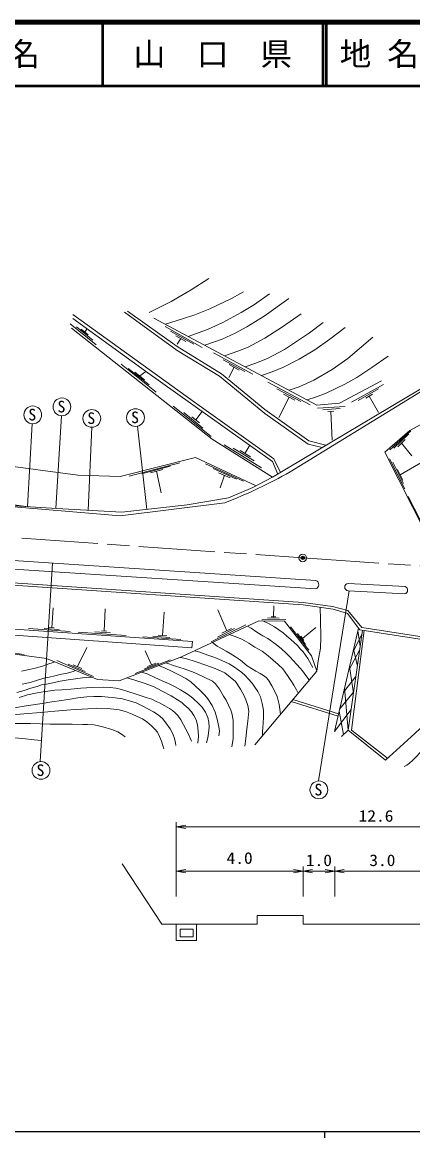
# Model space of a CAD drawing. Units: millimetres at full size, sheet at 1:1000, with parts at other scales. Extents: x 40000 to 680000, y 20000 to 380000.
# Drawn here: x 320354 to 381890, y 204000 to 380000 of the extents above; entities that cross this region are included whole.
import ezdxf
from ezdxf.enums import TextEntityAlignment as Align

# ---------------------------------------------------------------- set-up
doc = ezdxf.new("R2010")
doc.units = ezdxf.units.MM
doc.header["$LTSCALE"] = 1000
doc.header["$PDMODE"] = 32
doc.header["$PDSIZE"] = 500
doc.linetypes.add('CHAIN', pattern=[18.5, 12, -1.5, 3.5, -1.5])
for name, color, linetype, lineweight in [('M-BGD', 7, 'Continuous', 13), ('M-BMK', 2, 'CHAIN', 13), ('M-TTL', 2, 'Continuous', 140), ('M-TTL-BAND', 7, 'Continuous', 25), ('M-TTL-LINE', 7, 'Continuous', 50), ('M-TTL-TXT', 7, 'Continuous', 13), ('M-WORK', 1, 'Continuous', 13)]:
    doc.layers.add(name, color=color, linetype=linetype, lineweight=lineweight)
doc.layers.add('M-OTRS', color=6, linetype='Continuous')
doc.styles.add('ＭＳ ゴシック', font='')
doc.styles.get('ＭＳ ゴシック').set_extended_font_data('MS Gothic')

# ---------------------------------------------------------------- blocks, each defined once
blk = doc.blocks.new('open_arrow')
at = {"color": 0, "linetype": 'Continuous', "lineweight": -2}
blk.add_lwpolyline([(7.5, 1.25), (0, 0), (7.5, -1.25)], dxfattribs=at)

msp = doc.modelspace()

# ---------------------------------------------------------------- linework, layer by layer
at = {"layer": 'M-BGD'}
for p, q in [((344612, 242063), (344612, 253813)), ((344612, 253063), (407612, 253063)), ((342362, 237706), (336076, 247234)), ((344612, 242063), (344612, 246813)), ((364612, 242063), (364612, 246813)), ((364612, 242063), (364612, 246813)), ((369612, 242063), (369612, 246813)), ((369612, 242063), (369612, 246813)), ((344612, 246063), (364612, 246063)), ((364612, 246063), (369612, 246063)), ((369612, 246063), (384612, 246063)), ((344612, 237706), (342362, 237706)), ((344612, 237706), (357362, 237706)), ((344612, 237706), (344612, 235106)), ((347812, 237706), (347812, 235106)), ((357362, 237706), (357362, 239056)), ((357362, 239056), (364612, 239056)), ((364612, 239056), (364612, 237706)), ((364612, 237706), (369612, 237706)), ((369612, 237706), (384612, 237706)), ((345212, 236906), (345212, 235706)), ((345212, 236906), (347262, 236906)), ((347262, 236906), (347262, 235706)), ((344612, 235106), (347812, 235106)), ((345212, 235706), (347262, 235706))]:
    msp.add_line(p, q, dxfattribs=at)
msp.add_circle((364567, 295491), 600, dxfattribs=at)
at = {"layer": 'M-BMK'}
for p, q in [((264908, 302451), (364567, 295491)), ((364567, 295491), (464147, 288646))]:
    msp.add_line(p, q, dxfattribs=at)
at = {"layer": 'M-OTRS'}
msp.add_point((364567, 295491), dxfattribs=at)
at = {"layer": 'M-TTL'}
msp.add_line((680000, 380000), (40000, 380000), dxfattribs=at)
at = {"layer": 'M-TTL-BAND'}
for p, q in [((40000, 205000), (579000, 205000)), ((368000, 205000), (368000, 204000))]:
    msp.add_line(p, q, dxfattribs=at)
at = {"layer": 'M-TTL-LINE'}
for p, q in [((333000, 380000), (333000, 370000)), ((367750, 380000), (367750, 370000)), ((368250, 380000), (368250, 370000)), ((40000, 370000), (680000, 370000))]:
    msp.add_line(p, q, dxfattribs=at)
at = {"layer": 'M-WORK'}
for p, q in [((341096, 333330), (366795, 319610)), ((327871, 332407), (332001, 329084)), ((328886, 331968), (331451, 329820)), ((329654, 331566), (330735, 330702)), ((330559, 331613), (330194, 331134)), ((342870, 332005), (348711, 328708)), ((343710, 331278), (347408, 329197)), ((344562, 330539), (346154, 329623)), ((345358, 330081), (344775, 329197)), ((350479, 327825), (356684, 324477)), ((335915, 326037), (341455, 321614)), ((352022, 326753), (355430, 324899)), ((352943, 326005), (354522, 325122)), ((337059, 325374), (340372, 322778)), ((338113, 324785), (339622, 323601)), ((339815, 324924), (338867, 324193)), ((353733, 325564), (352917, 323927)), ((359079, 323235), (365739, 319664)), ((385358, 323505), (359801, 308221)), ((364235, 320155), (360481, 322156)), ((385410, 323131), (362559, 309072)), ((370368, 319885), (377002, 323420)), ((372244, 320085), (377276, 322871)), ((373279, 320338), (376503, 322186)), ((362429, 320865), (360807, 317634)), ((361536, 321331), (363321, 320398)), ((374488, 320683), (375537, 321342)), ((375012, 321013), (376498, 318454)), ((392252, 321523), (381439, 315595)), ((344137, 319437), (350113, 314649)), ((348729, 318578), (347682, 317270)), ((366795, 319610), (370368, 319885)), ((371234, 319372), (366864, 319095)), ((367715, 318835), (370481, 319041)), ((368494, 318566), (369443, 318638)), ((368968, 318602), (369175, 314064)), ((325656, 303270), (326516, 317925)), ((345832, 318427), (348827, 315978)), ((347100, 317756), (348264, 316783)), ((321183, 303577), (321879, 316662)), ((330709, 302982), (331306, 316097)), ((339970, 303135), (338516, 316265)), ((381439, 315595), (377491, 312155)), ((381577, 315540), (378271, 312547)), ((378936, 312777), (381296, 315041)), ((352174, 313335), (358064, 309707)), ((380701, 314159), (379569, 313039)), ((380135, 313599), (381782, 311594)), ((302674, 312148), (329115, 308525)), ((353605, 312821), (356898, 310779)), ((354697, 312423), (356309, 311437)), ((356212, 313250), (355431, 311974)), ((377491, 312155), (384090, 299157)), ((335782, 308349), (347657, 311341)), ((337211, 308397), (345184, 310503)), ((339210, 308754), (343681, 309950)), ((347657, 311341), (357232, 306867)), ((349238, 310332), (355228, 307574)), ((378244, 311139), (380673, 306400)), ((378766, 310617), (380422, 307206)), ((383785, 310875), (379928, 308614)), ((232275, 309517), (325805, 303260)), ((284789, 308865), (321284, 303562)), ((329115, 308525), (335782, 308349)), ((340556, 308916), (342500, 309440)), ((342241, 305773), (341528, 309178)), ((350420, 309616), (354109, 307897)), ((351280, 308935), (353124, 308130)), ((351521, 306545), (352202, 308532)), ((359801, 308221), (356703, 306588)), ((380344, 307767), (379513, 309462)), ((356703, 306588), (352842, 304973)), ((352842, 304973), (346342, 303875)), ((381200, 305189), (384040, 299679)), ((335757, 302115), (311496, 304217)), ((336051, 302679), (325805, 303260)), ((352254, 304190), (335757, 302115)), ((346342, 303875), (336051, 302679)), ((278930, 297699), (366630, 291898)), ((248373, 296338), (364636, 288449)), ((248374, 295990), (364630, 288087)), ((278963, 296334), (366616, 290624)), ((325102, 294645), (323146, 263345)), ((371708, 291458), (380720, 290982)), ((371883, 290296), (367055, 260285)), ((371720, 290305), (380670, 289803)), ((324998, 284459), (325199, 287618)), ((333240, 283939), (333422, 287430)), ((342440, 283239), (342731, 286937)), ((352577, 283979), (351153, 287274)), ((359955, 286195), (359984, 287912)), ((364630, 288087), (369347, 287404)), ((364636, 288449), (369252, 287813)), ((369252, 287813), (371646, 287186)), ((369347, 287404), (371616, 286740)), ((371646, 287186), (373884, 284527)), ((345441, 279871), (357632, 285545)), ((357632, 285545), (361699, 285513)), ((358104, 285737), (361883, 285756)), ((359005, 286012), (360867, 286000)), ((359587, 286191), (360323, 286198)), ((361699, 285513), (365961, 280025)), ((371616, 286740), (373582, 284127)), ((347068, 281282), (316836, 283441)), ((316869, 284396), (347166, 282320)), ((321313, 284359), (327919, 283895)), ((323820, 284359), (326177, 284171)), ((324610, 284484), (325387, 284434)), ((329172, 283782), (336731, 283243)), ((331754, 283807), (334249, 283682)), ((332832, 283958), (333647, 283920)), ((350134, 282259), (355583, 284906)), ((351139, 282988), (353812, 284324)), ((351816, 283602), (353339, 284356)), ((362610, 284631), (365511, 280933)), ((363720, 283538), (364974, 281819)), ((364513, 282795), (366648, 284487)), ((369566, 268104), (373357, 284425)), ((371725, 268295), (373982, 284065)), ((374224, 284027), (372222, 268302)), ((372457, 280547), (373892, 283432)), ((373259, 284000), (373624, 281558)), ((389849, 281614), (373582, 284127)), ((373884, 284527), (389625, 282040)), ((339365, 283051), (345337, 282612)), ((340941, 283140), (343582, 282952)), ((341755, 283284), (343125, 283194)), ((347166, 282320), (347068, 281282)), ((364275, 283153), (364750, 282437)), ((316741, 280637), (324165, 279639)), ((320649, 280223), (318286, 280572)), ((329042, 278342), (330546, 281342)), ((335612, 276076), (345441, 279871)), ((340742, 278624), (339699, 280840)), ((365961, 280025), (366759, 277627)), ((371788, 277668), (373549, 281037)), ((372576, 281063), (373172, 278407)), ((324165, 279639), (332190, 276287)), ((325783, 279300), (331594, 276775)), ((327574, 278736), (330251, 277581)), ((328353, 278638), (329732, 278047)), ((343728, 279408), (338168, 277250)), ((339591, 277975), (341893, 278897)), ((340075, 278360), (341409, 278888)), ((371952, 278374), (372561, 274135)), ((371010, 274322), (372935, 276749)), ((332190, 276287), (335612, 276076)), ((371725, 268295), (371161, 274973)), ((362748, 272820), (370127, 270522)), ((363017, 273142), (370206, 270859)), ((370378, 271601), (372584, 274295)), ((369566, 268104), (372192, 271556)), ((371001, 267640), (370305, 271285)), ((370650, 267323), (371725, 268295)), ((377602, 263569), (371725, 268295)), ((372222, 268302), (377934, 263873))]:
    msp.add_line(p, q, dxfattribs=at)
for points in [[(340354, 334222), (343810, 335950), (346953, 337777), (349746, 339558)], [(355228, 337452), (353321, 336413), (349918, 334793), (347524, 333843), (345599, 333190), (342900, 332367)], [(359328, 337132), (356968, 335488), (354837, 334191), (351981, 332633), (349628, 331587), (347828, 330871), (346507, 330441)], [(362367, 336439), (358472, 333646), (355768, 331962), (353904, 330936), (351853, 330005), (349150, 329030)], [(336947, 334423), (344762, 328860), (351758, 324529), (358566, 318906), (365525, 313979), (368218, 313255)], [(328298, 333247), (339764, 324960), (359780, 310710), (360642, 308725)], [(328320, 333917), (347520, 320066), (360006, 311123), (361058, 308973)], [(336451, 334249), (344747, 328236), (351423, 324187), (358576, 318269), (365439, 313428), (367634, 312906)], [(364320, 333995), (361385, 331942), (358610, 330178), (355950, 328759), (354330, 328091), (352217, 327393)], [(328131, 331712), (350285, 314207), (359801, 308221)], [(355505, 325638), (357004, 326138), (359009, 326962), (361659, 328394), (365617, 330982), (367793, 332629)], [(358074, 324266), (359755, 324851), (361546, 325576), (363972, 326829), (366461, 328316), (368852, 329981), (371243, 331852)], [(362427, 321942), (363992, 322496), (366327, 323526), (369185, 325192), (371657, 326947), (375623, 330332)], [(365283, 320417), (366549, 320830), (368230, 321497), (371217, 322899), (373073, 323968), (375465, 325554), (378017, 327319)], [(357029, 265967), (366759, 277627), (366997, 279257), (367348, 281238), (367423, 282980), (367360, 285700), (367304, 287700)], [(358294, 285540), (359284, 285098), (360124, 284635), (360802, 284132), (361473, 283652), (362061, 283128), (362688, 282623), (363228, 282134), (363727, 281654), (364155, 281149), (364603, 280669), (365019, 280119), (365339, 279614), (365615, 279145), (365919, 278538), (366170, 278173)], [(352980, 283380), (353769, 283117), (354972, 282641), (356037, 282052), (357015, 281425), (358156, 280773), (359121, 280059), (359886, 279369), (360675, 278667), (361402, 278003), (362180, 276931), (362678, 276125), (363152, 275389), (363580, 274686), (363855, 274146)], [(355827, 284706), (356441, 284399), (357345, 283772), (358273, 283207), (359045, 282759), (360371, 281837), (361203, 281125), (361952, 280430), (362565, 279848), (363045, 279323), (363621, 278690), (364132, 278102), (364516, 277641), (365072, 276957), (365411, 276458), (365560, 276190)], [(350315, 282140), (351062, 281580), (351664, 281254), (352478, 280791), (353093, 280427), (353983, 279876), (354760, 279349), (355813, 278472), (356502, 278045), (357166, 277594), (357856, 277268), (358357, 276930), (358809, 276616), (359185, 276190), (359673, 275313), (360123, 274491), (360526, 273604), (360669, 272987), (360848, 272351), (360974, 271608), (361048, 270783)], [(347485, 280823), (348350, 280623), (349604, 280157), (350705, 279755), (351806, 279280), (352944, 278796), (353821, 278268), (354376, 277812), (354967, 277391), (355459, 276952), (355952, 276415), (356597, 275725), (357000, 275108), (357456, 274400), (357895, 273559), (358189, 272509), (358352, 271481), (358377, 270403), (358301, 269363), (358212, 268101), (358199, 267368)], [(320215, 277636), (321430, 277859), (322390, 278084), (323180, 278309), (323689, 278479), (324542, 278753), (325038, 278936), (325463, 279097)], [(341846, 278483), (342747, 278166), (343988, 277552), (345041, 277025), (346131, 276449), (346934, 275910), (347661, 275270), (348413, 274556), (349140, 273841), (349579, 273260), (350298, 272207), (350772, 271154), (351070, 270031), (351334, 268855), (351421, 268135), (351351, 267398)], [(342990, 278925), (344520, 278420), (345881, 277963), (347421, 277417), (348917, 276719), (350349, 276012), (350806, 275591), (351427, 274765), (352054, 273675), (352468, 273060), (352881, 272233), (353207, 271443), (353357, 270963), (353572, 269871), (353591, 268375), (353600, 266996), (353394, 265653)], [(345244, 279795), (346144, 279589), (347748, 279075), (349290, 278549), (350744, 278022), (352299, 277358), (353101, 276684), (353964, 275968), (354742, 274799), (355260, 273807), (355573, 273094), (355922, 272181), (356039, 271286), (355886, 269710), (355757, 268518), (355591, 267015), (355405, 265774)], [(377602, 263569), (382212, 267783), (384634, 270029), (387214, 272855), (388106, 273689), (388933, 274705), (389485, 275219), (390488, 275682), (391578, 276372), (392894, 277149), (393867, 277735), (394619, 278191), (395384, 278641)], [(319478, 274236), (320666, 274554), (321708, 274910), (322681, 275212), (323398, 275440), (323906, 275500), (324693, 275670), (326331, 276028), (327589, 276255), (328741, 276397), (329837, 276543), (330467, 276639), (331265, 276673)], [(320335, 275582), (321576, 275851), (322599, 276164), (323744, 276497), (324576, 276689), (325486, 276897), (326530, 277145), (327440, 277302), (328370, 277553), (328711, 277740)], [(336840, 276550), (338103, 276206), (339560, 275715), (341016, 275171), (342403, 274469), (343824, 273697), (344824, 273078), (345523, 272648), (345890, 272326), (346500, 271797), (347016, 271204), (347405, 270642), (347746, 269948), (347970, 269151), (348060, 268130), (348105, 267369), (348033, 266232)], [(339143, 277439), (340029, 277184), (341229, 276637), (342384, 276091), (343494, 275590), (344336, 275169), (345267, 274695), (345983, 274229), (346708, 273763), (347292, 273307), (348082, 272567), (348683, 271915), (349229, 271150), (349614, 270291), (349757, 269574), (349811, 268804), (349713, 267846), (349578, 267112), (349364, 266297)], [(319843, 273483), (321192, 273860), (322444, 274144), (323641, 274377), (325465, 274598), (326574, 274683), (327997, 274790), (329572, 274935), (331340, 275029), (333088, 275079), (334179, 275049), (335108, 274911), (335985, 274705), (336986, 274395), (338128, 274034), (339101, 273705), (340035, 273422), (340775, 273177), (341470, 272851), (342002, 272600), (342833, 272142), (343564, 271735), (344017, 271429), (344473, 271036), (344876, 270621), (345351, 269954), (345758, 269168), (346150, 268446), (346543, 267693), (346817, 267053), (347046, 266560)], [(319105, 271845), (320968, 272123), (323475, 272526), (325024, 272776), (326555, 273000), (327890, 273206), (329125, 273394), (330536, 273557), (331623, 273601), (332857, 273601), (333887, 273498), (335013, 273390), (336164, 273230), (337411, 272884), (338303, 272613), (339243, 272165), (340156, 271690), (341051, 271216), (341766, 270723), (342455, 270159), (342997, 269470), (343669, 268511), (344082, 267746), (344323, 266994), (344494, 266331), (344556, 265893)], [(380562, 262578), (380946, 262779), (381393, 263122), (381878, 263519), (382467, 264104), (383038, 264707), (383385, 265148), (384084, 265954), (384621, 266697), (385283, 267521), (385794, 268336), (386154, 268981), (386548, 269742), (386861, 270485), (387076, 270986), (387219, 271515), (387363, 272097), (387488, 272598), (387607, 273223)], [(317806, 270619), (320601, 270870), (323271, 271108), (325477, 271309), (328022, 271534), (330662, 271695), (331978, 271770), (333733, 271732), (334799, 271594), (335638, 271494), (336604, 271256), (337682, 270855), (338434, 270479), (339300, 270072), (339972, 269618), (340733, 268991), (341264, 268473), (341650, 267976), (341995, 267330), (342290, 266556), (342501, 265891), (342641, 265379)], [(319024, 269334), (321654, 269345), (324730, 269255), (328195, 269250), (329889, 269199), (330622, 269187), (331699, 269129), (333037, 268835), (334476, 268430), (335399, 268065), (336013, 267657), (336567, 267233)], [(318457, 267132), (320380, 266990), (322221, 266798), (323353, 266661)]]:
    msp.add_lwpolyline(points, dxfattribs=at)
for centre in [(326599, 319323), (322001, 318057), (331306, 317497), (338196, 317628), (323293, 261953), (367104, 258886)]:
    msp.add_circle(centre, 1400, dxfattribs=at)
for centre, radius, start, end in [((326151, 372604), 73224, 290.88454, 299.81593), ((366424, 291263), 667, 286.77459, 71.95222), ((371754, 290882), 578, 94.56786, 266.67765), ((380458, 290402), 636, 289.46821, 65.6585)]:
    msp.add_arc(centre, radius, start, end, dxfattribs=at)

# ---------------------------------------------------------------- block references
at = {"layer": 'M-BGD', "xscale": 200, "yscale": 200}
for p in [(344612, 253063), (344612, 246063), (364612, 246063), (369612, 246063)]:
    msp.add_blockref('open_arrow', p, dxfattribs=at)
at = {"layer": 'M-BGD', "xscale": 200, "yscale": 200, "rotation": 180}
for p in [(364612, 246063), (369612, 246063)]:
    msp.add_blockref('open_arrow', p, dxfattribs=at)

# ---------------------------------------------------------------- texts
at = {"layer": 'M-BGD', "style": 'ＭＳ ゴシック', "width": 1.1}
for s, p in [('12.6', (376112, 253313)), ('4.0', (354612, 246663)), ('1.0', (367112, 246313)), ('3.0', (377112, 246313))]:
    msp.add_text(s, height=1833, dxfattribs=at).set_placement(p, align=Align.BOTTOM_CENTER)
at = {"layer": 'M-TTL-TXT', "style": 'ＭＳ ゴシック'}
for s, p in [('県\u3000名', (315625, 375000)), ('山\u3000口\u3000県', (350375, 375000))]:
    msp.add_text(s, height=3666, dxfattribs=at).set_placement(p, align=Align.MIDDLE_CENTER)
msp.add_text('地 名      長門市仙崎', height=3666, dxfattribs=at).set_placement((370380, 375000), align=Align.MIDDLE_LEFT)
at = {"layer": 'M-WORK', "style": 'ＭＳ ゴシック'}
for p in [(321918, 318094), (326515, 319360), (338113, 317665), (331222, 317535), (323210, 261990), (367021, 258923)]:
    msp.add_text('S', height=1833, dxfattribs=at).set_placement(p, align=Align.MIDDLE_CENTER)

doc.saveas('drawing.dxf')
